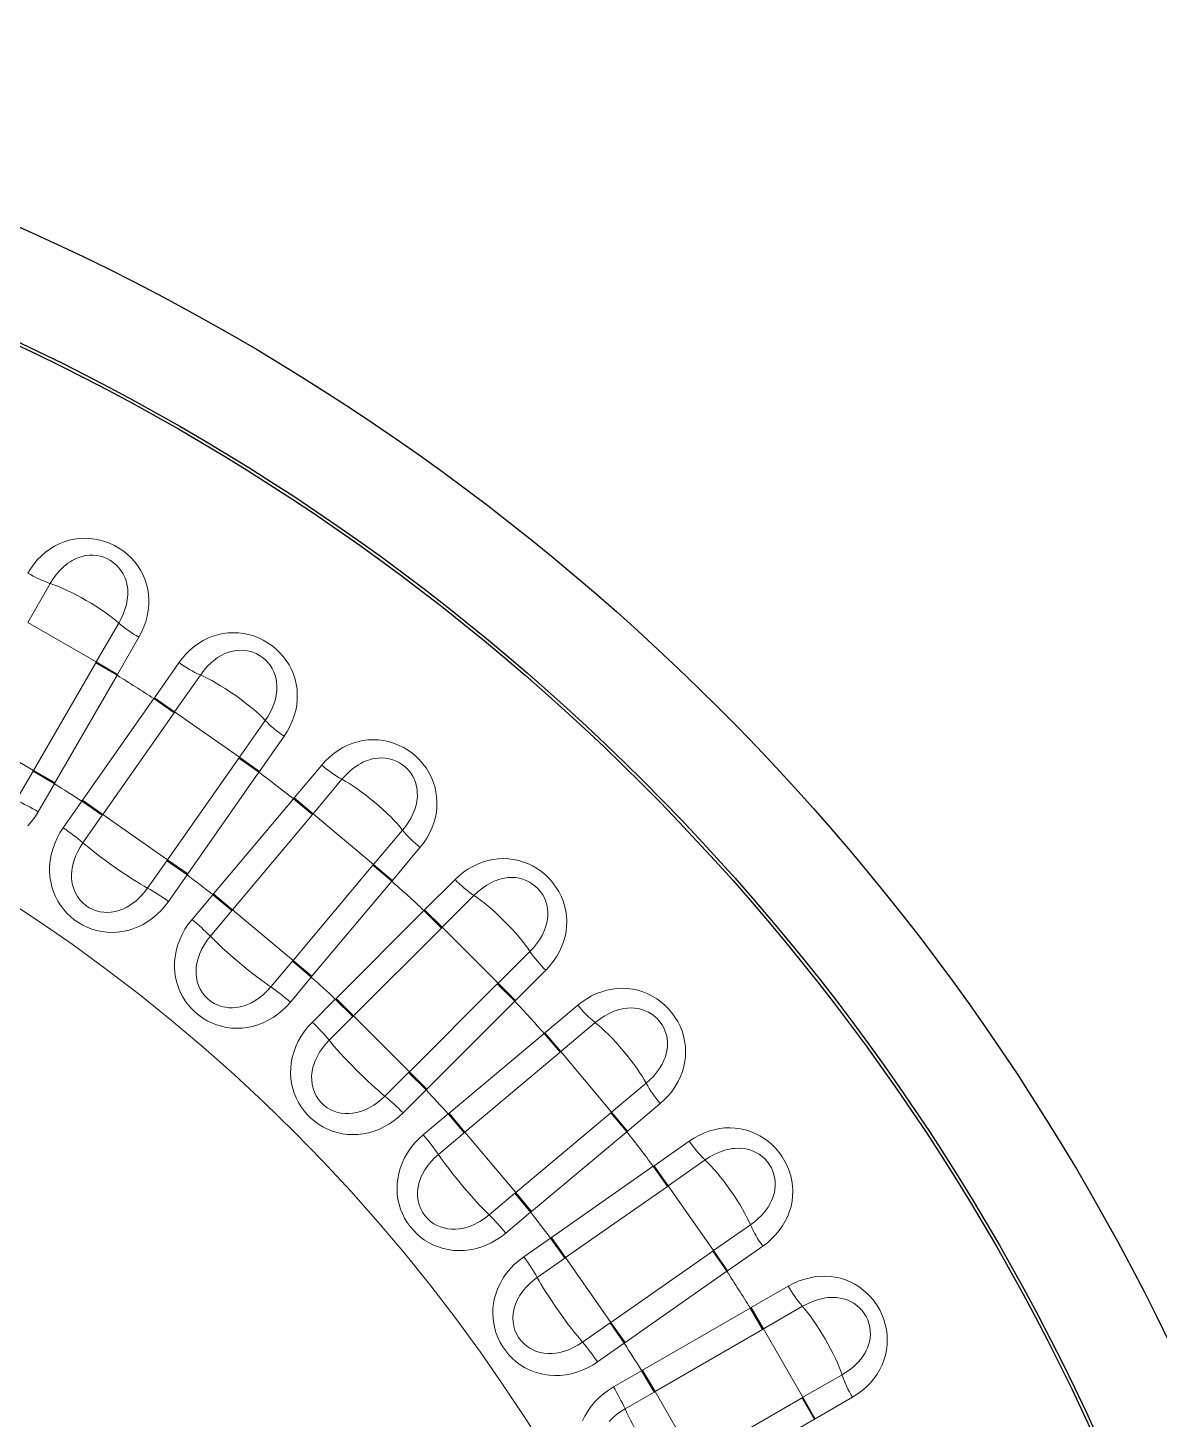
# Model space of a CAD drawing. Extents: x 0 to 297, y 0 to 562.
# Drawn here: x 168.68 to 186.74, y 539.51 to 561.73 of the extents above; entities that cross this region are included whole.
import ezdxf

# ---------------------------------------------------------------- set-up
doc = ezdxf.new("R2010")
doc.units = 0

msp = doc.modelspace()

# ---------------------------------------------------------------- linework, layer by layer
at = {"color": 7, "lineweight": 13, "ltscale": 0.01795}
for p, q in [((168.682, 552.234), (169.04, 552.856)), ((171.025, 550.806), (171.436, 551.395)), ((172.471, 550.67), (172.059, 550.083)), ((173.236, 549.179), (173.696, 549.73)), ((174.664, 548.918), (174.202, 548.369)), ((176.696, 546.981), (176.188, 546.474)), ((177.19, 545.38), (177.739, 545.843)), ((178.552, 544.875), (178.001, 544.414)), ((178.904, 543.237), (179.491, 543.65)), ((180.216, 542.615), (179.628, 542.204)), ((180.425, 540.953), (181.046, 541.313)), ((181.678, 540.218), (181.055, 539.86))]:
    msp.add_line(p, q, dxfattribs=at)
at = {"color": 7, "lineweight": 13, "ltscale": 0.031529}
for p, q in [((169.774, 551.603), (168.682, 552.234)), ((168.774, 549.871), (167.682, 550.502)), ((174.773, 545.06), (173.882, 545.952)), ((177.989, 541.057), (177.266, 542.09))]:
    msp.add_line(p, q, dxfattribs=at)
at = {"color": 7, "lineweight": 13, "ltscale": 0.017949}
for p, q in [((170.134, 552.224), (169.774, 551.603)), ((175.296, 547.366), (175.803, 547.875))]:
    msp.add_line(p, q, dxfattribs=at)
at = {"color": 7, "lineweight": 13, "ltscale": 0.017125}
for p, q in [((170.456, 551.998), (170.114, 551.405)), ((174.942, 548.639), (174.503, 548.114)), ((176.949, 546.679), (176.465, 546.195)), ((176.935, 545.681), (177.46, 546.121)), ((178.777, 544.552), (178.253, 544.111)), ((178.677, 543.559), (179.238, 543.951)), ((180.413, 542.273), (179.852, 541.88)), ((181.844, 539.861), (181.251, 539.518))]:
    msp.add_line(p, q, dxfattribs=at)
at = {"color": 7, "lineweight": 13, "ltscale": 0.049583}
for p, q in [((168.774, 549.871), (169.766, 551.589)), ((169.115, 549.674), (170.107, 551.392)), ((170.693, 551.018), (169.555, 549.394)), ((171.016, 550.792), (169.878, 549.168)), ((170.911, 548.444), (172.049, 550.069)), ((172.923, 549.42), (171.648, 547.901)), ((176.924, 545.672), (175.405, 544.397)), ((177.177, 545.37), (175.658, 544.095)), ((176.469, 543.129), (177.988, 544.404)), ((176.722, 542.827), (178.241, 544.102)), ((178.664, 543.55), (177.04, 542.413)), ((178.89, 543.228), (177.266, 542.09)), ((177.989, 541.057), (179.614, 542.194)), ((180.213, 541.286), (178.496, 540.294))]:
    msp.add_line(p, q, dxfattribs=at)
at = {"color": 7, "lineweight": 13, "ltscale": 0.000417706}
msp.add_line((169.766, 551.589), (169.774, 551.603), dxfattribs=at)
at = {"color": 7, "lineweight": 13, "ltscale": 0.009853}
for p, q in [((169.766, 551.589), (170.107, 551.392)), ((171.016, 550.792), (170.693, 551.018)), ((172.049, 550.069), (172.372, 549.843)), ((168.765, 549.857), (169.106, 549.659)), ((168.774, 549.871), (169.115, 549.674)), ((169.878, 549.168), (169.555, 549.394)), ((170.902, 548.43), (171.224, 548.204)), ((174.191, 548.356), (174.493, 548.103)), ((171.939, 547.634), (171.637, 547.887)), ((171.95, 547.647), (171.648, 547.901)), ((175.284, 547.354), (175.005, 547.633)), ((172.916, 546.837), (173.218, 546.583)), ((172.905, 546.824), (173.207, 546.57)), ((176.176, 546.463), (176.455, 546.184)), ((173.87, 545.94), (173.59, 546.218)), ((173.882, 545.952), (173.603, 546.231)), ((177.177, 545.37), (176.924, 545.672)), ((177.19, 545.38), (176.935, 545.681)), ((174.773, 545.06), (175.052, 544.782)), ((174.761, 545.048), (175.039, 544.769)), ((175.645, 544.084), (175.391, 544.385)), ((175.658, 544.095), (175.405, 544.397)), ((177.988, 544.404), (178.241, 544.102)), ((176.469, 543.129), (176.722, 542.827)), ((179.614, 542.194), (179.84, 541.872)), ((180.425, 540.953), (180.226, 541.293)), ((178.678, 539.944), (178.48, 540.285)), ((178.693, 539.953), (178.496, 540.294)), ((181.041, 539.852), (181.238, 539.511))]:
    msp.add_line(p, q, dxfattribs=at)
at = {"color": 7, "lineweight": 13, "ltscale": 0.009852}
for p, q in [((169.774, 551.603), (170.114, 551.405)), ((172.059, 550.083), (172.38, 549.855)), ((169.869, 549.154), (169.545, 549.379)), ((173.225, 549.167), (172.923, 549.42)), ((173.236, 549.179), (172.933, 549.431)), ((170.911, 548.444), (171.234, 548.218)), ((174.202, 548.369), (174.503, 548.114)), ((178.89, 543.228), (178.664, 543.55)), ((176.456, 543.118), (176.708, 542.815)), ((177.252, 542.08), (177.025, 542.403)), ((177.266, 542.09), (177.04, 542.413)), ((177.975, 541.047), (178.201, 540.724))]:
    msp.add_line(p, q, dxfattribs=at)
at = {"color": 7, "lineweight": 13, "ltscale": 0.017126}
for p, q in [((170.702, 551.031), (171.095, 551.591)), ((172.933, 549.431), (173.373, 549.956))]:
    msp.add_line(p, q, dxfattribs=at)
at = {"color": 7, "lineweight": 13, "ltscale": 0.000371143}
for p, q in [((170.107, 551.392), (170.114, 551.405)), ((180.213, 541.286), (180.226, 541.293))]:
    msp.add_line(p, q, dxfattribs=at)
at = {"color": 7, "lineweight": 13, "ltscale": 0.000370019}
msp.add_line((170.693, 551.018), (170.702, 551.031), dxfattribs=at)
at = {"color": 7, "lineweight": 13, "ltscale": 0.009851}
for p, q in [((171.025, 550.806), (170.702, 551.031)), ((175.296, 547.366), (175.016, 547.644)), ((176.188, 546.474), (176.465, 546.195)), ((178.001, 544.414), (178.253, 544.111)), ((178.904, 543.237), (178.677, 543.559)), ((179.628, 542.204), (179.852, 541.88)), ((181.055, 539.86), (181.251, 539.518))]:
    msp.add_line(p, q, dxfattribs=at)
at = {"color": 7, "lineweight": 13, "ltscale": 0.000416954}
msp.add_line((171.016, 550.792), (171.025, 550.806), dxfattribs=at)
at = {"color": 7, "lineweight": 13, "ltscale": 0.03153}
for p, q in [((172.059, 550.083), (171.025, 550.806)), ((170.911, 548.444), (169.878, 549.168)), ((174.202, 548.369), (173.236, 549.179)), ((178.001, 544.414), (177.19, 545.38)), ((181.055, 539.86), (180.425, 540.953))]:
    msp.add_line(p, q, dxfattribs=at)
at = {"color": 7, "lineweight": 13, "ltscale": 0.017124}
for p, q in [((172.773, 550.417), (172.38, 549.855)), ((175.016, 547.644), (175.501, 548.128)), ((180.226, 541.293), (180.82, 541.635))]:
    msp.add_line(p, q, dxfattribs=at)
at = {"color": 7, "lineweight": 13, "ltscale": 0.000417391}
msp.add_line((172.049, 550.069), (172.059, 550.083), dxfattribs=at)
at = {"color": 7, "lineweight": 13, "ltscale": 0.013375}
for p, q in [((168.765, 549.857), (168.497, 549.394)), ((176.814, 541.773), (177.252, 542.08))]:
    msp.add_line(p, q, dxfattribs=at)
at = {"color": 7, "lineweight": 13, "ltscale": 0.000424709}
msp.add_line((168.765, 549.857), (168.774, 549.871), dxfattribs=at)
at = {"color": 7, "lineweight": 13, "ltscale": 0.049581}
msp.add_line((171.234, 548.218), (172.372, 549.843), dxfattribs=at)
at = {"color": 7, "lineweight": 13, "ltscale": 0.000371642}
msp.add_line((172.372, 549.843), (172.38, 549.855), dxfattribs=at)
at = {"color": 7, "lineweight": 13, "ltscale": 0.01296}
for p, q in [((169.106, 549.659), (168.847, 549.21)), ((171.224, 548.204), (170.927, 547.779))]:
    msp.add_line(p, q, dxfattribs=at)
at = {"color": 7, "lineweight": 13, "ltscale": 0.000445907}
msp.add_line((169.106, 549.659), (169.115, 549.674), dxfattribs=at)
at = {"color": 7, "lineweight": 13, "ltscale": 0.012961}
for p, q in [((169.248, 548.955), (169.545, 549.379)), ((171.303, 547.49), (171.637, 547.887)), ((173.207, 546.57), (172.874, 546.172)), ((174.994, 544.052), (175.391, 544.385)), ((176.708, 542.815), (176.311, 542.482)), ((176.6, 542.105), (177.025, 542.403)), ((178.201, 540.724), (177.776, 540.426)), ((178.031, 540.026), (178.48, 540.285))]:
    msp.add_line(p, q, dxfattribs=at)
at = {"color": 7, "lineweight": 13, "ltscale": 0.000446362}
msp.add_line((169.555, 549.394), (169.545, 549.379), dxfattribs=at)
at = {"color": 7, "lineweight": 13, "ltscale": 0.000371157}
msp.add_line((172.923, 549.42), (172.933, 549.431), dxfattribs=at)
at = {"color": 7, "lineweight": 13, "ltscale": 0.013374}
for p, q in [((169.562, 548.715), (169.869, 549.154)), ((171.596, 547.224), (171.939, 547.634)), ((172.905, 546.824), (172.561, 546.414)), ((173.492, 545.561), (173.87, 545.94)), ((174.761, 545.048), (174.383, 544.671)), ((175.236, 543.74), (175.645, 544.084)), ((176.456, 543.118), (176.045, 542.775)), ((177.975, 541.047), (177.537, 540.741)), ((178.215, 539.676), (178.678, 539.944))]:
    msp.add_line(p, q, dxfattribs=at)
at = {"color": 7, "lineweight": 13, "ltscale": 0.000424361}
msp.add_line((169.878, 549.168), (169.869, 549.154), dxfattribs=at)
at = {"color": 7, "lineweight": 13, "ltscale": 0.049584}
msp.add_line((173.225, 549.167), (171.95, 547.647), dxfattribs=at)
at = {"color": 7, "lineweight": 13, "ltscale": 0.000416677}
msp.add_line((173.225, 549.167), (173.236, 549.179), dxfattribs=at)
at = {"color": 7, "lineweight": 13, "ltscale": 0.013373}
msp.add_line((170.902, 548.43), (170.594, 547.993), dxfattribs=at)
at = {"color": 7, "lineweight": 13, "ltscale": 0.000425017}
for p, q in [((170.902, 548.43), (170.911, 548.444)), ((177.975, 541.047), (177.989, 541.057))]:
    msp.add_line(p, q, dxfattribs=at)
at = {"color": 7, "lineweight": 13, "ltscale": 0.000446799}
msp.add_line((171.224, 548.204), (171.234, 548.218), dxfattribs=at)
at = {"color": 7, "lineweight": 13, "ltscale": 0.049582}
for p, q in [((172.916, 546.837), (174.191, 548.356)), ((173.218, 546.583), (174.493, 548.103)), ((175.005, 547.633), (173.603, 546.231)), ((175.284, 547.354), (173.882, 545.952)), ((174.773, 545.06), (176.176, 546.463)), ((175.052, 544.782), (176.455, 546.184)), ((178.215, 540.734), (179.84, 541.872)), ((180.41, 540.944), (178.693, 539.953)), ((179.323, 538.86), (181.041, 539.852)), ((179.52, 538.519), (181.238, 539.511))]:
    msp.add_line(p, q, dxfattribs=at)
at = {"color": 7, "lineweight": 13, "ltscale": 0.000416923}
msp.add_line((174.191, 548.356), (174.202, 548.369), dxfattribs=at)
at = {"color": 7, "lineweight": 13, "ltscale": 0.000371591}
msp.add_line((174.493, 548.103), (174.503, 548.114), dxfattribs=at)
at = {"color": 7, "lineweight": 13, "ltscale": 0.000445735}
msp.add_line((171.648, 547.901), (171.637, 547.887), dxfattribs=at)
at = {"color": 7, "lineweight": 13, "ltscale": 0.000424295}
msp.add_line((171.95, 547.647), (171.939, 547.634), dxfattribs=at)
at = {"color": 7, "lineweight": 13, "ltscale": 0.031528}
for p, q in [((172.916, 546.837), (171.95, 547.647)), ((176.469, 543.129), (175.658, 544.095)), ((179.323, 538.86), (178.693, 539.953))]:
    msp.add_line(p, q, dxfattribs=at)
at = {"color": 7, "lineweight": 13, "ltscale": 0.000371702}
msp.add_line((175.005, 547.633), (175.016, 547.644), dxfattribs=at)
at = {"color": 7, "lineweight": 13, "ltscale": 0.000417828}
msp.add_line((175.284, 547.354), (175.296, 547.366), dxfattribs=at)
at = {"color": 7, "lineweight": 13, "ltscale": 0.031531}
for p, q in [((176.188, 546.474), (175.296, 547.366)), ((179.628, 542.204), (178.904, 543.237))]:
    msp.add_line(p, q, dxfattribs=at)
at = {"color": 7, "lineweight": 13, "ltscale": 0.000425709}
msp.add_line((172.905, 546.824), (172.916, 546.837), dxfattribs=at)
at = {"color": 7, "lineweight": 13, "ltscale": 0.000446225}
msp.add_line((173.207, 546.57), (173.218, 546.583), dxfattribs=at)
at = {"color": 7, "lineweight": 13, "ltscale": 0.000417288}
msp.add_line((176.176, 546.463), (176.188, 546.474), dxfattribs=at)
at = {"color": 7, "lineweight": 13, "ltscale": 0.012962}
for p, q in [((173.224, 545.852), (173.59, 546.218)), ((175.039, 544.769), (174.673, 544.402))]:
    msp.add_line(p, q, dxfattribs=at)
at = {"color": 7, "lineweight": 13, "ltscale": 0.000445881}
msp.add_line((173.603, 546.231), (173.59, 546.218), dxfattribs=at)
at = {"color": 7, "lineweight": 13, "ltscale": 0.000371705}
msp.add_line((176.455, 546.184), (176.465, 546.195), dxfattribs=at)
at = {"color": 7, "lineweight": 13, "ltscale": 0.00042484}
msp.add_line((173.882, 545.952), (173.87, 545.94), dxfattribs=at)
at = {"color": 7, "lineweight": 13, "ltscale": 0.000371006}
msp.add_line((176.924, 545.672), (176.935, 545.681), dxfattribs=at)
at = {"color": 7, "lineweight": 13, "ltscale": 0.000417506}
msp.add_line((177.177, 545.37), (177.19, 545.38), dxfattribs=at)
at = {"color": 7, "lineweight": 13, "ltscale": 0.000423762}
msp.add_line((174.761, 545.048), (174.773, 545.06), dxfattribs=at)
at = {"color": 7, "lineweight": 13, "ltscale": 0.000445341}
msp.add_line((175.039, 544.769), (175.052, 544.782), dxfattribs=at)
at = {"color": 7, "lineweight": 13, "ltscale": 0.000445641}
msp.add_line((175.405, 544.397), (175.391, 544.385), dxfattribs=at)
at = {"color": 7, "lineweight": 13, "ltscale": 0.000416527}
msp.add_line((177.988, 544.404), (178.001, 544.414), dxfattribs=at)
at = {"color": 7, "lineweight": 13, "ltscale": 0.00042454}
msp.add_line((175.658, 544.095), (175.645, 544.084), dxfattribs=at)
at = {"color": 7, "lineweight": 13, "ltscale": 0.000371112}
msp.add_line((178.241, 544.102), (178.253, 544.111), dxfattribs=at)
at = {"color": 7, "lineweight": 13, "ltscale": 0.000371015}
msp.add_line((178.664, 543.55), (178.677, 543.559), dxfattribs=at)
at = {"color": 7, "lineweight": 13, "ltscale": 0.000425124}
msp.add_line((176.456, 543.118), (176.469, 543.129), dxfattribs=at)
at = {"color": 7, "lineweight": 13, "ltscale": 0.000417079}
msp.add_line((178.89, 543.228), (178.904, 543.237), dxfattribs=at)
at = {"color": 7, "lineweight": 13, "ltscale": 0.000445246}
msp.add_line((176.708, 542.815), (176.722, 542.827), dxfattribs=at)
at = {"color": 7, "lineweight": 13, "ltscale": 0.000445768}
msp.add_line((177.04, 542.413), (177.025, 542.403), dxfattribs=at)
at = {"color": 7, "lineweight": 13, "ltscale": 0.000416831}
msp.add_line((179.614, 542.194), (179.628, 542.204), dxfattribs=at)
at = {"color": 7, "lineweight": 13, "ltscale": 0.000424705}
msp.add_line((177.266, 542.09), (177.252, 542.08), dxfattribs=at)
at = {"color": 7, "lineweight": 13, "ltscale": 0.000371265}
msp.add_line((179.84, 541.872), (179.852, 541.88), dxfattribs=at)
at = {"color": 7, "lineweight": 13, "ltscale": 0.009854}
for p, q in [((180.41, 540.944), (180.213, 541.286)), ((177.989, 541.057), (178.215, 540.734))]:
    msp.add_line(p, q, dxfattribs=at)
at = {"color": 7, "lineweight": 13, "ltscale": 0.000417376}
msp.add_line((180.41, 540.944), (180.425, 540.953), dxfattribs=at)
at = {"color": 7, "lineweight": 13, "ltscale": 0.000445518}
msp.add_line((178.201, 540.724), (178.215, 540.734), dxfattribs=at)
at = {"color": 7, "lineweight": 13, "ltscale": 0.000445716}
msp.add_line((178.496, 540.294), (178.48, 540.285), dxfattribs=at)
at = {"color": 7, "lineweight": 13, "ltscale": 0.000424518}
msp.add_line((178.693, 539.953), (178.678, 539.944), dxfattribs=at)
at = {"color": 7, "lineweight": 13, "ltscale": 0.000416945}
msp.add_line((181.041, 539.852), (181.055, 539.86), dxfattribs=at)
at = {"color": 7, "lineweight": 13, "ltscale": 0.000371244}
msp.add_line((181.238, 539.511), (181.251, 539.518), dxfattribs=at)
at = {"color": 7, "lineweight": 13}
for points in [[(168.682, 553.022), (168.73, 553.098), (168.782, 553.169), (168.839, 553.237), (168.901, 553.299), (168.967, 553.356), (169.036, 553.407), (169.109, 553.452), (169.185, 553.491), (169.262, 553.522), (169.341, 553.547), (169.421, 553.564), (169.503, 553.575), (169.585, 553.579), (169.668, 553.577), (169.75, 553.567), (169.831, 553.551), (169.911, 553.528), (169.988, 553.499), (170.064, 553.464), (170.136, 553.423), (170.205, 553.376), (170.27, 553.324), (170.33, 553.267), (170.386, 553.206), (170.436, 553.14), (170.48, 553.071), (170.519, 552.998), (170.551, 552.923), (170.577, 552.845), (170.596, 552.765), (170.609, 552.683), (170.615, 552.6), (170.614, 552.512), (170.605, 552.424), (170.589, 552.336), (170.566, 552.249), (170.536, 552.163), (170.499, 552.079), (170.456, 551.998)], [(169.04, 552.856), (169.087, 552.933), (169.14, 553.005), (169.197, 553.07), (169.258, 553.129), (169.29, 553.156), (169.322, 553.181), (169.356, 553.203), (169.39, 553.224), (169.442, 553.251), (169.495, 553.273), (169.55, 553.29), (169.605, 553.302), (169.665, 553.308), (169.725, 553.309), (169.784, 553.304), (169.842, 553.292), (169.898, 553.275), (169.952, 553.251), (170.004, 553.223), (170.052, 553.189), (170.096, 553.151), (170.137, 553.108), (170.173, 553.061), (170.203, 553.01), (170.229, 552.956), (170.25, 552.899), (170.262, 552.852), (170.271, 552.804), (170.276, 552.754), (170.277, 552.716), (170.277, 552.678), (170.27, 552.6), (170.255, 552.521), (170.232, 552.441), (170.205, 552.368), (170.172, 552.295), (170.134, 552.224)], [(171.095, 551.591), (171.149, 551.662), (171.207, 551.729), (171.27, 551.791), (171.337, 551.848), (171.407, 551.899), (171.481, 551.944), (171.558, 551.982), (171.637, 552.014), (171.716, 552.039), (171.797, 552.056), (171.878, 552.067), (171.96, 552.071), (172.043, 552.068), (172.125, 552.058), (172.205, 552.041), (172.285, 552.018), (172.362, 551.988), (172.437, 551.953), (172.509, 551.911), (172.578, 551.864), (172.642, 551.811), (172.702, 551.754), (172.758, 551.692), (172.808, 551.626), (172.852, 551.556), (172.89, 551.483), (172.922, 551.407), (172.948, 551.329), (172.967, 551.249), (172.979, 551.168), (172.984, 551.086), (172.983, 551.003), (172.974, 550.915), (172.958, 550.828), (172.934, 550.741), (172.904, 550.656), (172.866, 550.574), (172.822, 550.494), (172.773, 550.417)], [(171.436, 551.395), (171.49, 551.467), (171.549, 551.534), (171.612, 551.594), (171.677, 551.648), (171.711, 551.672), (171.746, 551.694), (171.781, 551.713), (171.817, 551.731), (171.871, 551.753), (171.926, 551.77), (171.982, 551.782), (172.038, 551.789), (172.098, 551.791), (172.158, 551.786), (172.216, 551.776), (172.273, 551.759), (172.328, 551.737), (172.38, 551.709), (172.429, 551.676), (172.474, 551.638), (172.515, 551.596), (172.551, 551.55), (172.583, 551.5), (172.609, 551.447), (172.63, 551.391), (172.645, 551.332), (172.654, 551.284), (172.658, 551.235), (172.659, 551.185), (172.657, 551.147), (172.653, 551.109), (172.639, 551.032), (172.618, 550.955), (172.588, 550.877), (172.555, 550.807), (172.516, 550.737), (172.471, 550.67)], [(173.373, 549.956), (173.433, 550.022), (173.497, 550.083), (173.565, 550.14), (173.637, 550.19), (173.711, 550.235), (173.789, 550.273), (173.868, 550.305), (173.95, 550.33), (174.031, 550.347), (174.113, 550.358), (174.195, 550.361), (174.277, 550.358), (174.359, 550.348), (174.44, 550.331), (174.519, 550.307), (174.596, 550.277), (174.671, 550.241), (174.742, 550.198), (174.81, 550.151), (174.874, 550.098), (174.934, 550.04), (174.989, 549.977), (175.039, 549.911), (175.083, 549.84), (175.12, 549.767), (175.152, 549.691), (175.178, 549.613), (175.196, 549.533), (175.208, 549.452), (175.213, 549.37), (175.212, 549.287), (175.203, 549.205), (175.187, 549.118), (175.163, 549.032), (175.132, 548.948), (175.094, 548.867), (175.049, 548.787), (174.999, 548.711), (174.942, 548.639)], [(173.696, 549.73), (173.757, 549.797), (173.821, 549.859), (173.888, 549.914), (173.959, 549.961), (173.995, 549.982), (174.031, 550.001), (174.068, 550.017), (174.105, 550.031), (174.161, 550.049), (174.217, 550.061), (174.274, 550.068), (174.33, 550.07), (174.39, 550.067), (174.449, 550.057), (174.507, 550.041), (174.562, 550.02), (174.614, 549.993), (174.664, 549.961), (174.71, 549.924), (174.751, 549.882), (174.788, 549.837), (174.82, 549.787), (174.847, 549.735), (174.869, 549.679), (174.885, 549.622), (174.895, 549.562), (174.899, 549.514), (174.9, 549.464), (174.896, 549.415), (174.891, 549.377), (174.884, 549.339), (174.863, 549.264), (174.835, 549.189), (174.799, 549.114), (174.759, 549.047), (174.714, 548.981), (174.664, 548.918)], [(168.847, 549.21), (168.798, 549.131), (168.743, 549.055), (168.682, 548.985)], [(170.927, 547.779), (170.871, 547.704), (170.809, 547.634), (170.743, 547.57), (170.672, 547.51), (170.598, 547.457), (170.521, 547.411), (170.44, 547.371), (170.357, 547.339), (170.276, 547.314), (170.194, 547.297), (170.111, 547.287), (170.027, 547.283), (169.945, 547.287), (169.863, 547.297), (169.783, 547.314), (169.704, 547.337), (169.63, 547.366), (169.558, 547.401), (169.49, 547.441), (169.424, 547.487), (169.363, 547.537), (169.306, 547.593), (169.253, 547.653), (169.205, 547.717), (169.162, 547.785), (169.124, 547.857), (169.092, 547.932), (169.067, 548.01), (169.048, 548.09), (169.035, 548.172), (169.029, 548.255), (169.03, 548.339), (169.038, 548.431), (169.055, 548.523), (169.079, 548.614), (169.111, 548.703), (169.15, 548.79), (169.195, 548.874), (169.248, 548.955)], [(170.594, 547.993), (170.538, 547.919), (170.477, 547.852), (170.445, 547.82), (170.412, 547.791), (170.36, 547.75), (170.307, 547.714), (170.253, 547.682), (170.197, 547.656), (170.137, 547.634), (170.076, 547.617), (170.015, 547.607), (169.954, 547.603), (169.895, 547.605), (169.836, 547.613), (169.78, 547.627), (169.719, 547.649), (169.661, 547.679), (169.607, 547.715), (169.558, 547.757), (169.513, 547.804), (169.475, 547.857), (169.442, 547.915), (169.416, 547.978), (169.397, 548.044), (169.387, 548.097), (169.382, 548.152), (169.381, 548.209), (169.385, 548.266), (169.39, 548.305), (169.397, 548.344), (169.417, 548.423), (169.445, 548.502), (169.479, 548.575), (169.518, 548.646), (169.562, 548.715)], [(175.501, 548.128), (175.566, 548.188), (175.635, 548.244), (175.708, 548.294), (175.783, 548.338), (175.862, 548.376), (175.942, 548.408), (176.024, 548.432), (176.108, 548.45), (176.19, 548.46), (176.272, 548.463), (176.355, 548.46), (176.436, 548.449), (176.517, 548.432), (176.596, 548.408), (176.672, 548.378), (176.747, 548.341), (176.818, 548.298), (176.885, 548.25), (176.949, 548.197), (177.008, 548.138), (177.063, 548.075), (177.112, 548.008), (177.156, 547.938), (177.193, 547.864), (177.225, 547.788), (177.25, 547.709), (177.268, 547.629), (177.28, 547.548), (177.285, 547.466), (177.283, 547.383), (177.274, 547.301), (177.258, 547.22), (177.234, 547.135), (177.203, 547.052), (177.164, 546.971), (177.12, 546.893), (177.068, 546.818), (177.011, 546.746), (176.949, 546.679)], [(175.803, 547.875), (175.869, 547.936), (175.938, 547.992), (176.01, 548.041), (176.084, 548.082), (176.122, 548.1), (176.16, 548.115), (176.198, 548.128), (176.236, 548.139), (176.293, 548.152), (176.351, 548.159), (176.408, 548.161), (176.464, 548.159), (176.523, 548.15), (176.581, 548.135), (176.637, 548.114), (176.69, 548.088), (176.74, 548.057), (176.787, 548.02), (176.829, 547.979), (176.867, 547.934), (176.9, 547.886), (176.927, 547.834), (176.95, 547.779), (176.967, 547.722), (176.978, 547.663), (176.983, 547.603), (176.982, 547.554), (176.978, 547.505), (176.97, 547.456), (176.962, 547.419), (176.951, 547.382), (176.924, 547.309), (176.89, 547.236), (176.847, 547.165), (176.802, 547.101), (176.751, 547.04), (176.696, 546.981)], [(172.874, 546.172), (172.811, 546.103), (172.744, 546.039), (172.672, 545.98), (172.597, 545.927), (172.518, 545.881), (172.437, 545.841), (172.353, 545.809), (172.268, 545.783), (172.185, 545.766), (172.101, 545.756), (172.018, 545.753), (171.935, 545.757), (171.853, 545.768), (171.772, 545.785), (171.694, 545.809), (171.617, 545.839), (171.546, 545.874), (171.477, 545.915), (171.413, 545.961), (171.352, 546.012), (171.295, 546.068), (171.242, 546.128), (171.195, 546.192), (171.153, 546.26), (171.116, 546.332), (171.085, 546.407), (171.06, 546.485), (171.041, 546.565), (171.029, 546.646), (171.023, 546.729), (171.025, 546.812), (171.033, 546.896), (171.049, 546.987), (171.074, 547.077), (171.106, 547.165), (171.145, 547.251), (171.191, 547.334), (171.244, 547.414), (171.303, 547.49)], [(172.561, 546.414), (172.499, 546.346), (172.432, 546.284), (172.397, 546.255), (172.361, 546.229), (172.307, 546.193), (172.251, 546.161), (172.194, 546.135), (172.136, 546.114), (172.074, 546.096), (172.012, 546.086), (171.95, 546.081), (171.889, 546.082), (171.83, 546.089), (171.773, 546.102), (171.718, 546.121), (171.659, 546.149), (171.604, 546.183), (171.553, 546.223), (171.508, 546.269), (171.468, 546.321), (171.434, 546.377), (171.407, 546.438), (171.386, 546.502), (171.373, 546.569), (171.368, 546.624), (171.367, 546.679), (171.371, 546.735), (171.38, 546.792), (171.388, 546.831), (171.399, 546.869), (171.426, 546.946), (171.461, 547.022), (171.5, 547.091), (171.546, 547.159), (171.596, 547.224)], [(177.46, 546.121), (177.531, 546.176), (177.604, 546.225), (177.681, 546.269), (177.76, 546.306), (177.842, 546.337), (177.925, 546.362), (178.009, 546.379), (178.093, 546.389), (178.176, 546.392), (178.259, 546.388), (178.34, 546.378), (178.421, 546.36), (178.499, 546.336), (178.576, 546.305), (178.65, 546.268), (178.72, 546.225), (178.787, 546.176), (178.851, 546.122), (178.909, 546.064), (178.963, 546), (179.012, 545.933), (179.055, 545.862), (179.093, 545.788), (179.124, 545.711), (179.148, 545.632), (179.166, 545.552), (179.178, 545.47), (179.182, 545.388), (179.18, 545.306), (179.171, 545.224), (179.155, 545.143), (179.132, 545.064), (179.101, 544.981), (179.062, 544.901), (179.017, 544.824), (178.966, 544.75), (178.908, 544.68), (178.845, 544.614), (178.777, 544.552)], [(177.739, 545.843), (177.81, 545.899), (177.884, 545.948), (177.96, 545.99), (178.038, 546.025), (178.077, 546.039), (178.116, 546.051), (178.155, 546.061), (178.194, 546.069), (178.252, 546.076), (178.31, 546.078), (178.367, 546.076), (178.423, 546.068), (178.481, 546.054), (178.538, 546.034), (178.591, 546.009), (178.642, 545.978), (178.689, 545.942), (178.732, 545.902), (178.771, 545.857), (178.805, 545.809), (178.833, 545.758), (178.856, 545.704), (178.874, 545.647), (178.886, 545.589), (178.891, 545.53), (178.891, 545.469), (178.886, 545.421), (178.878, 545.372), (178.866, 545.324), (178.854, 545.288), (178.841, 545.252), (178.808, 545.181), (178.766, 545.112), (178.718, 545.045), (178.667, 544.985), (178.612, 544.928), (178.552, 544.875)], [(174.673, 544.402), (174.605, 544.339), (174.532, 544.28), (174.456, 544.228), (174.376, 544.182), (174.294, 544.143), (174.209, 544.11), (174.123, 544.085), (174.036, 544.068), (173.951, 544.058), (173.867, 544.055), (173.784, 544.059), (173.701, 544.07), (173.621, 544.088), (173.542, 544.112), (173.466, 544.143), (173.393, 544.18), (173.324, 544.221), (173.26, 544.268), (173.199, 544.319), (173.143, 544.375), (173.091, 544.436), (173.044, 544.5), (173.003, 544.569), (172.966, 544.64), (172.936, 544.715), (172.911, 544.792), (172.893, 544.872), (172.882, 544.953), (172.877, 545.035), (172.878, 545.118), (172.887, 545.201), (172.902, 545.284), (172.927, 545.373), (172.959, 545.46), (172.998, 545.545), (173.045, 545.627), (173.098, 545.706), (173.158, 545.781), (173.224, 545.852)], [(174.383, 544.671), (174.315, 544.608), (174.243, 544.552), (174.205, 544.526), (174.168, 544.503), (174.11, 544.472), (174.052, 544.445), (173.993, 544.424), (173.933, 544.408), (173.87, 544.396), (173.807, 544.391), (173.745, 544.391), (173.685, 544.398), (173.626, 544.41), (173.57, 544.428), (173.517, 544.452), (173.461, 544.484), (173.409, 544.523), (173.362, 544.568), (173.321, 544.618), (173.286, 544.673), (173.257, 544.732), (173.235, 544.794), (173.22, 544.86), (173.213, 544.929), (173.212, 544.983), (173.216, 545.038), (173.225, 545.094), (173.239, 545.15), (173.251, 545.187), (173.265, 545.225), (173.298, 545.299), (173.34, 545.371), (173.385, 545.437), (173.436, 545.501), (173.492, 545.561)], [(179.238, 543.951), (179.313, 544), (179.391, 544.042), (179.471, 544.079), (179.553, 544.11), (179.637, 544.134), (179.721, 544.151), (179.807, 544.161), (179.892, 544.163), (179.975, 544.159), (180.056, 544.148), (180.137, 544.13), (180.215, 544.106), (180.292, 544.075), (180.365, 544.037), (180.435, 543.994), (180.502, 543.945), (180.565, 543.891), (180.623, 543.832), (180.676, 543.768), (180.725, 543.7), (180.767, 543.628), (180.804, 543.554), (180.835, 543.477), (180.859, 543.398), (180.877, 543.317), (180.888, 543.236), (180.892, 543.154), (180.89, 543.071), (180.88, 542.99), (180.864, 542.909), (180.841, 542.83), (180.811, 542.752), (180.773, 542.673), (180.727, 542.596), (180.676, 542.523), (180.618, 542.454), (180.554, 542.389), (180.486, 542.329), (180.413, 542.273)], [(176.311, 542.482), (176.238, 542.424), (176.16, 542.373), (176.08, 542.327), (175.996, 542.288), (175.911, 542.256), (175.824, 542.232), (175.736, 542.214), (175.647, 542.204), (175.562, 542.202), (175.478, 542.206), (175.396, 542.218), (175.314, 542.236), (175.236, 542.261), (175.159, 542.292), (175.086, 542.329), (175.016, 542.372), (174.952, 542.419), (174.892, 542.471), (174.836, 542.528), (174.785, 542.589), (174.738, 542.654), (174.697, 542.722), (174.662, 542.793), (174.632, 542.867), (174.608, 542.945), (174.59, 543.024), (174.579, 543.105), (174.575, 543.187), (174.577, 543.269), (174.586, 543.351), (174.602, 543.433), (174.624, 543.514), (174.656, 543.601), (174.696, 543.685), (174.743, 543.766), (174.796, 543.844), (174.856, 543.918), (174.922, 543.988), (174.994, 544.052)], [(176.045, 542.775), (175.972, 542.718), (175.896, 542.669), (175.856, 542.646), (175.817, 542.626), (175.757, 542.6), (175.696, 542.579), (175.635, 542.563), (175.575, 542.552), (175.511, 542.546), (175.447, 542.546), (175.386, 542.552), (175.326, 542.564), (175.269, 542.581), (175.215, 542.604), (175.164, 542.632), (175.111, 542.67), (175.063, 542.713), (175.02, 542.761), (174.983, 542.815), (174.953, 542.872), (174.929, 542.934), (174.913, 542.998), (174.904, 543.065), (174.902, 543.134), (174.907, 543.188), (174.916, 543.242), (174.93, 543.297), (174.948, 543.352), (174.963, 543.388), (174.98, 543.424), (175.02, 543.495), (175.068, 543.564), (175.118, 543.625), (175.175, 543.684), (175.236, 543.74)], [(179.491, 543.65), (179.567, 543.699), (179.645, 543.742), (179.725, 543.777), (179.805, 543.805), (179.845, 543.816), (179.885, 543.825), (179.925, 543.831), (179.964, 543.835), (180.023, 543.838), (180.081, 543.835), (180.137, 543.827), (180.192, 543.815), (180.249, 543.795), (180.304, 543.771), (180.355, 543.741), (180.403, 543.706), (180.446, 543.666), (180.486, 543.622), (180.52, 543.575), (180.55, 543.524), (180.574, 543.47), (180.592, 543.414), (180.605, 543.356), (180.611, 543.297), (180.612, 543.237), (180.606, 543.177), (180.598, 543.129), (180.585, 543.082), (180.569, 543.035), (180.554, 543), (180.537, 542.965), (180.498, 542.898), (180.451, 542.832), (180.397, 542.77), (180.341, 542.715), (180.281, 542.663), (180.216, 542.615)], [(177.776, 540.426), (177.698, 540.375), (177.616, 540.331), (177.532, 540.292), (177.445, 540.261), (177.357, 540.236), (177.268, 540.219), (177.179, 540.21), (177.09, 540.207), (177.006, 540.212), (176.922, 540.224), (176.841, 540.243), (176.762, 540.268), (176.685, 540.3), (176.612, 540.337), (176.542, 540.381), (176.476, 540.429), (176.416, 540.482), (176.361, 540.539), (176.31, 540.601), (176.264, 540.666), (176.224, 540.734), (176.189, 540.806), (176.16, 540.88), (176.137, 540.957), (176.12, 541.036), (176.109, 541.116), (176.105, 541.198), (176.107, 541.279), (176.117, 541.361), (176.133, 541.443), (176.156, 541.523), (176.185, 541.602), (176.225, 541.685), (176.271, 541.766), (176.325, 541.843), (176.386, 541.916), (176.452, 541.984), (176.524, 542.047), (176.6, 542.105)], [(177.537, 540.741), (177.459, 540.691), (177.378, 540.648), (177.337, 540.63), (177.296, 540.613), (177.234, 540.593), (177.172, 540.577), (177.11, 540.566), (177.049, 540.56), (176.984, 540.56), (176.921, 540.565), (176.86, 540.577), (176.802, 540.594), (176.747, 540.616), (176.695, 540.644), (176.646, 540.676), (176.597, 540.718), (176.552, 540.765), (176.514, 540.817), (176.482, 540.874), (176.457, 540.934), (176.439, 540.997), (176.428, 541.062), (176.425, 541.13), (176.429, 541.198), (176.438, 541.252), (176.452, 541.305), (176.471, 541.359), (176.494, 541.412), (176.512, 541.447), (176.532, 541.481), (176.578, 541.548), (176.631, 541.612), (176.687, 541.669), (176.749, 541.723), (176.814, 541.773)], [(180.82, 541.635), (180.898, 541.677), (180.979, 541.712), (181.063, 541.742), (181.147, 541.765), (181.233, 541.782), (181.318, 541.791), (181.404, 541.794), (181.489, 541.789), (181.571, 541.778), (181.652, 541.76), (181.731, 541.735), (181.807, 541.704), (181.88, 541.666), (181.95, 541.622), (182.016, 541.573), (182.078, 541.519), (182.136, 541.459), (182.189, 541.395), (182.237, 541.327), (182.279, 541.255), (182.315, 541.18), (182.345, 541.103), (182.369, 541.023), (182.386, 540.942), (182.397, 540.86), (182.401, 540.778), (182.398, 540.696), (182.388, 540.614), (182.372, 540.534), (182.348, 540.455), (182.318, 540.378), (182.282, 540.303), (182.237, 540.228), (182.185, 540.155), (182.127, 540.087), (182.064, 540.023), (181.995, 539.964), (181.921, 539.91), (181.844, 539.861)], [(181.046, 541.313), (181.126, 541.355), (181.207, 541.391), (181.289, 541.419), (181.371, 541.44), (181.412, 541.447), (181.453, 541.452), (181.493, 541.455), (181.533, 541.456), (181.592, 541.453), (181.649, 541.445), (181.704, 541.433), (181.758, 541.416), (181.813, 541.391), (181.865, 541.362), (181.914, 541.328), (181.958, 541.289), (181.999, 541.245), (182.034, 541.198), (182.064, 541.148), (182.089, 541.095), (182.108, 541.039), (182.122, 540.982), (182.129, 540.923), (182.131, 540.864), (182.126, 540.804), (182.115, 540.745), (182.102, 540.698), (182.086, 540.651), (182.065, 540.606), (182.048, 540.572), (182.028, 540.539), (181.983, 540.475), (181.931, 540.414), (181.871, 540.357), (181.811, 540.307), (181.746, 540.26), (181.678, 540.218)], [(177.537, 539.484), (177.574, 539.56), (177.62, 539.64), (177.674, 539.716), (177.734, 539.788), (177.801, 539.855), (177.873, 539.918), (177.95, 539.975), (178.031, 540.026)], [(177.96, 539.472), (178.019, 539.532), (178.08, 539.584), (178.146, 539.632), (178.215, 539.676)]]:
    msp.add_lwpolyline(points, dxfattribs=at)
at = {"color": 7, "lineweight": 30}
for radius in [37.05, 35.375, 35.325]:
    msp.add_circle((153.502, 524.68), radius, dxfattribs=at)
at = {"color": 7, "lineweight": 13}
msp.add_circle((153.502, 524.68), 27.472, dxfattribs=at)
for centre, radius, start, end in [((169.7, 554.728), 1.985, 239.1767, 250.5588), ((171.424, 553.732), 1.985, 229.4411, 240.8233), ((172.256, 553.2), 1.983, 234.1796, 245.5742), ((153.502, 524.68), 31.452, 56.867, 58.133), ((173.888, 552.06), 1.985, 224.4411, 235.8233), ((174.672, 551.458), 1.985, 229.1767, 240.5588), ((153.502, 524.68), 31.452, 51.867, 53.133), ((153.502, 524.68), 29.452, 56.9938, 58.0062), ((166.802, 545.759), 4.011, 59.3382, 64.9895), ((166.985, 545.642), 4.011, 50.0105, 55.6619), ((176.197, 550.179), 1.985, 219.4411, 230.8233), ((153.502, 524.68), 29.452, 51.9938, 53.0062), ((168.588, 544.52), 4.011, 54.3382, 59.9895), ((153.502, 524.68), 31.452, 46.867, 48.133), ((176.925, 549.511), 1.985, 224.1767, 235.5588), ((168.76, 544.387), 4.011, 45.0105, 50.6619), ((178.333, 548.104), 1.985, 214.4411, 225.8233), ((170.26, 543.129), 4.011, 49.3382, 54.9895), ((153.502, 524.68), 29.452, 46.9938, 48.0062), ((153.502, 524.68), 31.452, 41.867, 43.133), ((179, 547.376), 1.985, 219.1767, 230.5588), ((170.42, 542.983), 4.011, 40.0105, 45.6618), ((180.28, 545.85), 1.985, 209.4411, 220.8233), ((171.804, 541.599), 4.011, 44.3382, 49.9895), ((153.502, 524.68), 29.452, 41.9938, 43.0062), ((171.951, 541.438), 4.011, 35.0105, 40.6619), ((153.502, 524.68), 31.452, 36.867, 38.133), ((180.881, 545.067), 1.985, 214.1766, 225.5588), ((173.209, 539.939), 4.011, 39.3382, 44.9895), ((153.502, 524.68), 29.452, 36.9938, 38.0062), ((182.023, 543.436), 1.985, 204.4411, 215.8233), ((173.341, 539.767), 4.011, 30.0105, 35.6619), ((153.502, 524.68), 31.452, 31.867, 33.133), ((182.554, 542.603), 1.985, 209.1767, 220.5588), ((174.464, 538.163), 4.011, 34.3382, 39.9895), ((153.502, 524.68), 29.452, 31.9938, 33.0062), ((183.549, 540.879), 1.985, 199.4411, 210.8233), ((174.58, 537.98), 4.011, 25.0105, 30.6619)]:
    msp.add_arc(centre, radius, start, end, dxfattribs=at)
for centre, major_axis, ratio, start_param, end_param in [((169.545, 552.468), (0.693, -0.4), 0.171335, 0.660114, 2.481479), ((171.906, 550.964), (0.655, -0.459), 0.171335, 0.660114, 2.481479), ((174.126, 549.26), (0.613, -0.514), 0.171335, 0.660114, 2.481479), ((170.103, 548.39), (0.655, -0.459), 0.08912, 3.80602, 5.618757), ((176.19, 547.369), (0.566, -0.566), 0.171335, 0.660114, 2.481479), ((172.107, 546.853), (0.613, -0.514), 0.08912, 3.80602, 5.618757), ((178.081, 545.305), (0.514, -0.613), 0.171335, 0.660114, 2.481479), ((173.968, 545.147), (0.566, -0.566), 0.08912, 3.80602, 5.618757), ((175.674, 543.285), (0.514, -0.613), 0.08912, 3.80602, 5.618757), ((179.785, 543.084), (0.459, -0.655), 0.171335, 0.660114, 2.481479), ((177.211, 541.282), (0.459, -0.655), 0.08912, 3.80602, 5.618757), ((181.289, 540.723), (0.4, -0.693), 0.171335, 0.660114, 2.481479), ((178.568, 539.152), (0.4, -0.693), 0.08912, 3.80602, 5.618757)]:
    msp.add_ellipse(centre, major_axis=major_axis, ratio=ratio, start_param=start_param, end_param=end_param, dxfattribs=at)

doc.saveas('drawing.dxf')
